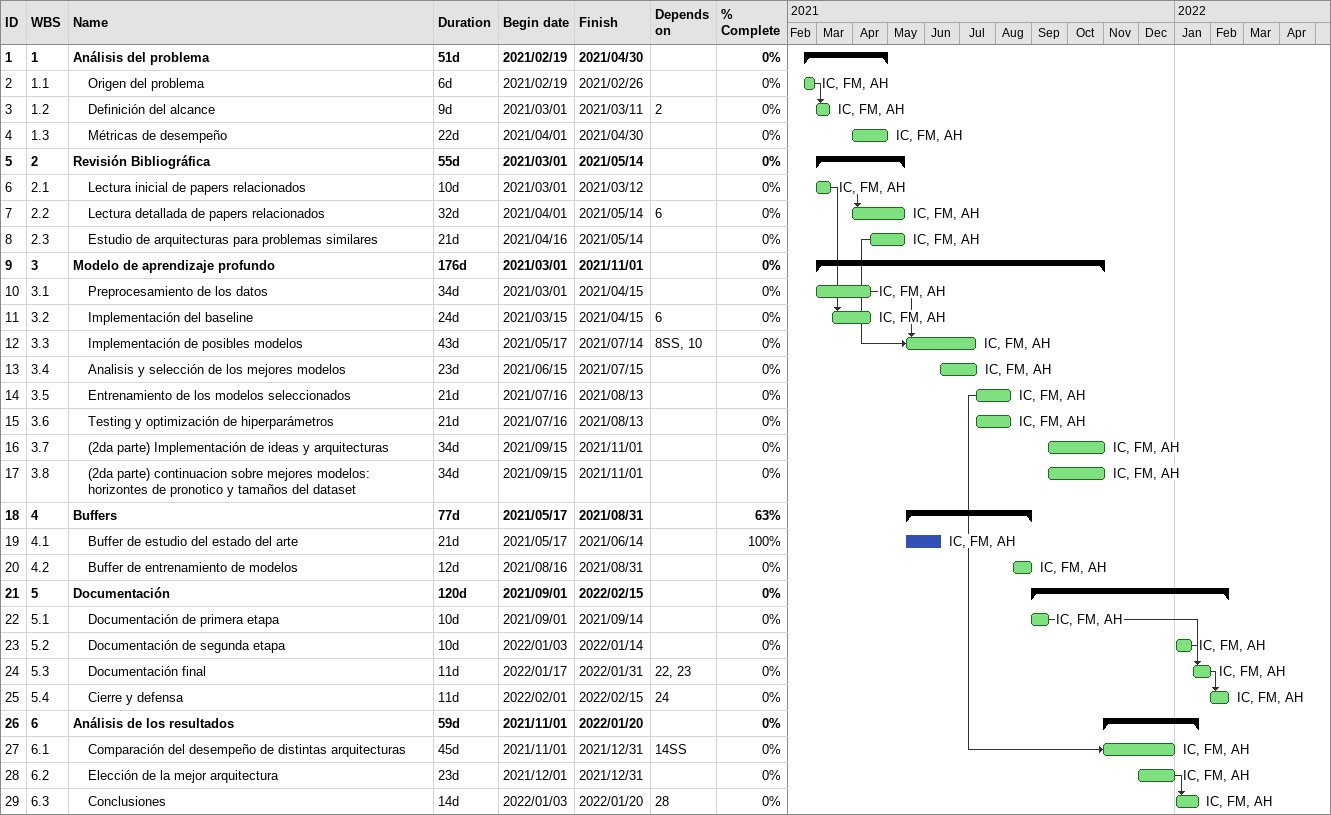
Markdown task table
| ID | WBS | Task | Duration | Start | Finish | Predecessors | Resources | % complete |
|---|---|---|---|---|---|---|---|---|
| 1 | 1 | **Análisis del problema** | 51d | 2021-02-19 | 2021-04-30 |  |  | 0 |
| 2 | 1.1 | Origen del problema | 6d | 2021-02-19 | 2021-02-26 |  | IC, FM, AH | 0 |
| 3 | 1.2 | Definición del alcance | 9d | 2021-03-01 | 2021-03-11 | 2 | IC, FM, AH | 0 |
| 4 | 1.3 | Métricas de desempeño | 22d | 2021-04-01 | 2021-04-30 |  | IC, FM, AH | 0 |
| 5 | 2 | **Revisión Bibliográfica** | 55d | 2021-03-01 | 2021-05-14 |  |  | 0 |
| 6 | 2.1 | Lectura inicial de papers relacionados | 10d | 2021-03-01 | 2021-03-12 |  | IC, FM, AH | 0 |
| 7 | 2.2 | Lectura detallada de papers relacionados | 32d | 2021-04-01 | 2021-05-14 | 6 | IC, FM, AH | 0 |
| 8 | 2.3 | Estudio de arquitecturas para problemas similares | 21d | 2021-04-16 | 2021-05-14 |  | IC, FM, AH | 0 |
| 9 | 3 | **Modelo de aprendizaje profundo** | 176d | 2021-03-01 | 2021-11-01 |  |  | 0 |
| 10 | 3.1 | Preprocesamiento de los datos | 34d | 2021-03-01 | 2021-04-15 |  | IC, FM, AH | 0 |
| 11 | 3.2 | Implementación del baseline | 24d | 2021-03-15 | 2021-04-15 | 6 | IC, FM, AH | 0 |
| 12 | 3.3 | Implementación de posibles modelos | 43d | 2021-05-17 | 2021-07-14 | 8SS, 10 | IC, FM, AH | 0 |
| 13 | 3.4 | Analisis y selección de los mejores modelos | 23d | 2021-06-15 | 2021-07-15 |  | IC, FM, AH | 0 |
| 14 | 3.5 | Entrenamiento de los modelos seleccionados | 21d | 2021-07-16 | 2021-08-13 |  | IC, FM, AH | 0 |
| 15 | 3.6 | Testing y optimización de hiperparámetros | 21d | 2021-07-16 | 2021-08-13 |  | IC, FM, AH | 0 |
| 16 | 3.7 | (2da parte) Implementación de ideas y arquitecturas | 34d | 2021-09-15 | 2021-11-01 |  | IC, FM, AH | 0 |
| 17 | 3.8 | (2da parte) continuacion sobre mejores modelos: horizontes de pronotico y tamaños del dataset | 34d | 2021-09-15 | 2021-11-01 |  | IC, FM, AH | 0 |
| 18 | 4 | **Buffers** | 77d | 2021-05-17 | 2021-08-31 |  |  | 63 |
| 19 | 4.1 | Buffer de estudio del estado del arte | 21d | 2021-05-17 | 2021-06-14 |  | IC, FM, AH | 100 |
| 20 | 4.2 | Buffer de entrenamiento de modelos | 12d | 2021-08-16 | 2021-08-31 |  | IC, FM, AH | 0 |
| 21 | 5 | **Documentación** | 120d | 2021-09-01 | 2022-02-15 |  |  | 0 |
| 22 | 5.1 | Documentación de primera etapa | 10d | 2021-09-01 | 2021-09-14 |  | IC, FM, AH | 0 |
| 23 | 5.2 | Documentación de segunda etapa | 10d | 2022-01-03 | 2022-01-14 |  | IC, FM, AH | 0 |
| 24 | 5.3 | Documentación final | 11d | 2022-01-17 | 2022-01-31 | 22, 23 | IC, FM, AH | 0 |
| 25 | 5.4 | Cierre y defensa | 11d | 2022-02-01 | 2022-02-15 | 24 | IC, FM, AH | 0 |
| 26 | 6 | **Análisis de los resultados** | 59d | 2021-11-01 | 2022-01-20 |  |  | 0 |
| 27 | 6.1 | Comparación del desempeño de distintas arquitecturas | 45d | 2021-11-01 | 2021-12-31 | 14SS | IC, FM, AH | 0 |
| 28 | 6.2 | Elección de la mejor arquitectura | 23d | 2021-12-01 | 2021-12-31 |  | IC, FM, AH | 0 |
| 29 | 6.3 | Conclusiones | 14d | 2022-01-03 | 2022-01-20 | 28 | IC, FM, AH | 0 |
